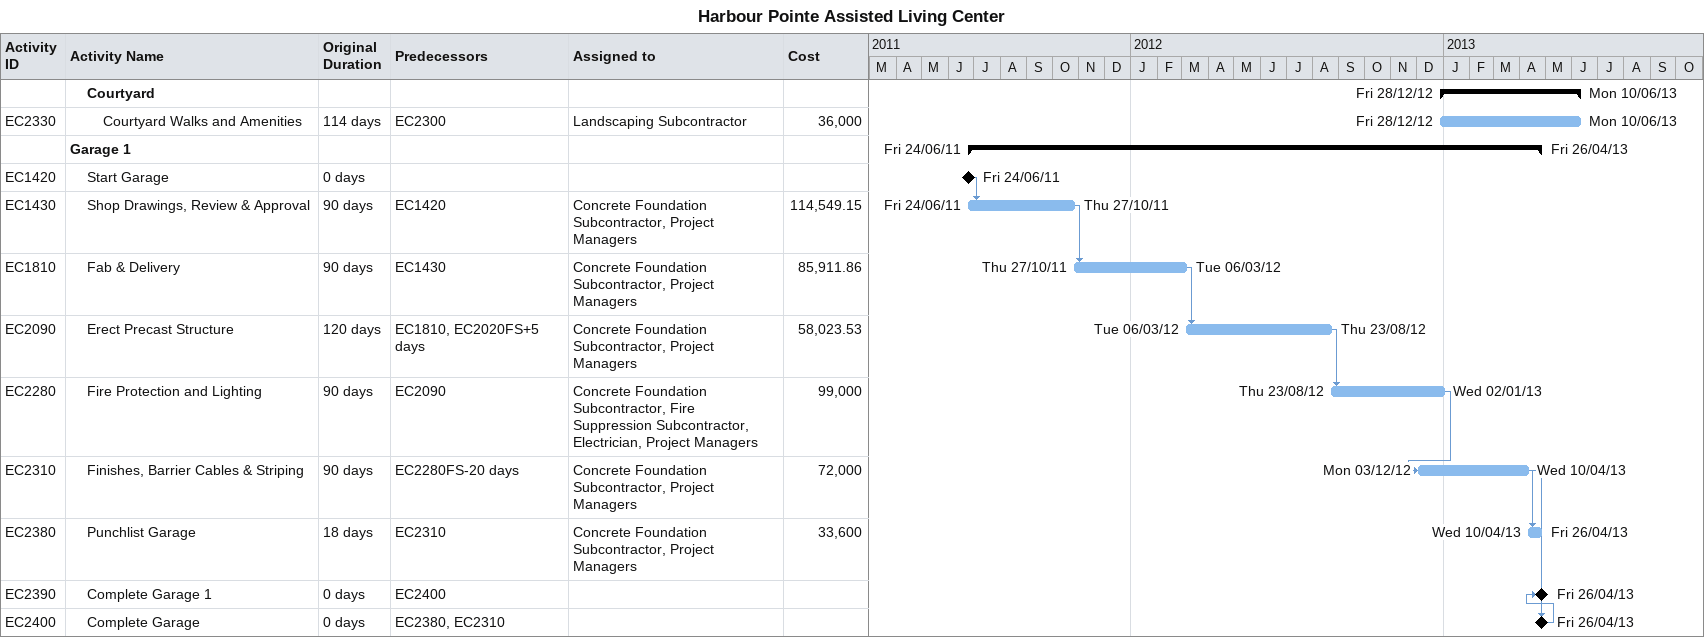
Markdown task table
Harbour Pointe Assisted Living Center

| ID | Level | Task | Original duration | Start | Finish | Predecessors | Resources | Cost |
|---|---|---|---|---|---|---|---|---|
|  | 2 | **Courtyard** |  | 2012-12-28 | 2013-06-10 |  |  |  |
| EC2330 | 3 | Courtyard Walks and Amenities | 114d | 2012-12-28 | 2013-06-10 | EC2300 | Landscaping Subcontractor | 36000 |
|  | 1 | **Garage 1** |  | 2011-06-24 | 2013-04-26 |  |  |  |
| EC1420 | 2 | Start Garage | 0d | 2011-06-24 | 2011-06-24 |  |  |  |
| EC1430 | 2 | Shop Drawings, Review & Approval | 90d | 2011-06-24 | 2011-10-27 | EC1420 | Concrete Foundation Subcontractor, Project Managers | 114549.15 |
| EC1810 | 2 | Fab & Delivery | 90d | 2011-10-27 | 2012-03-06 | EC1430 | Concrete Foundation Subcontractor, Project Managers | 85911.86 |
| EC2090 | 2 | Erect Precast Structure | 120d | 2012-03-06 | 2012-08-23 | EC1810, EC2020FS+5d | Concrete Foundation Subcontractor, Project Managers | 58023.53 |
| EC2280 | 2 | Fire Protection and Lighting | 90d | 2012-08-23 | 2013-01-02 | EC2090 | Concrete Foundation Subcontractor, Fire Suppression Subcontractor, Electrician, Project Managers | 99000 |
| EC2310 | 2 | Finishes, Barrier Cables & Striping | 90d | 2012-12-03 | 2013-04-10 | EC2280FS-20d | Concrete Foundation Subcontractor, Project Managers | 72000 |
| EC2380 | 2 | Punchlist Garage | 18d | 2013-04-10 | 2013-04-26 | EC2310 | Concrete Foundation Subcontractor, Project Managers | 33600 |
| EC2390 | 2 | Complete Garage 1 | 0d | 2013-04-26 | 2013-04-26 | EC2400 |  |  |
| EC2400 | 2 | Complete Garage | 0d | 2013-04-26 | 2013-04-26 | EC2380, EC2310 |  |  |
